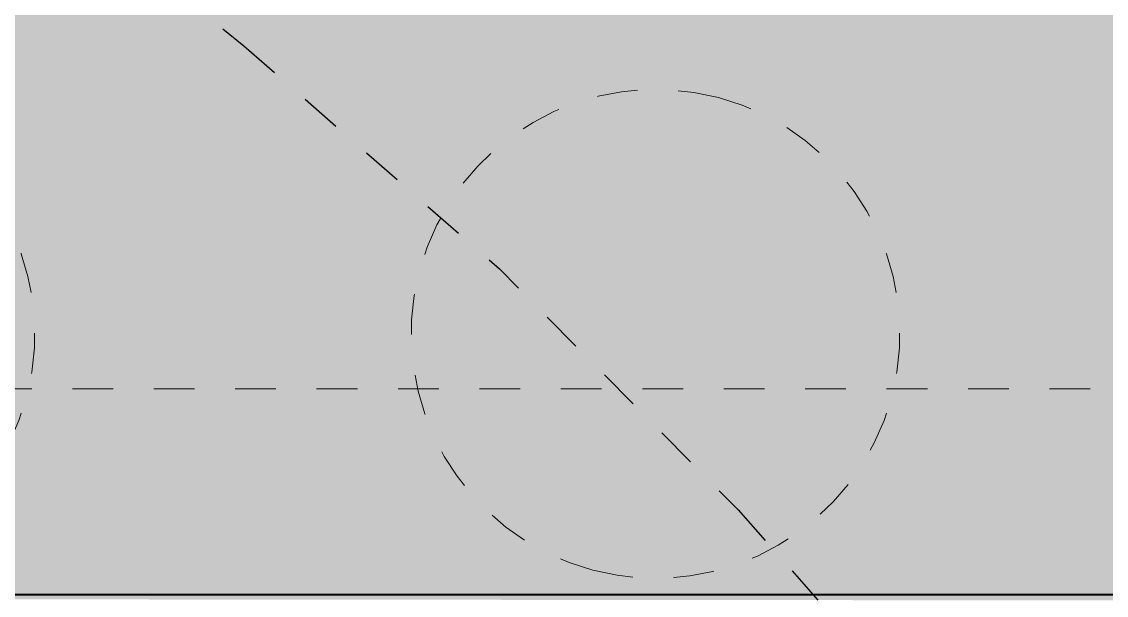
# Model space of a CAD drawing. Header units: metres. Extents: x -354 to -91, y 3 to 562.
# Drawn here: x -252.4 to -249.736, y 544.612 to 546.02 of the extents above; entities that cross this region are included whole.
import ezdxf

# ---------------------------------------------------------------- set-up
doc = ezdxf.new("R2010")
doc.units = ezdxf.units.M
for name, pattern in [('IMPORT-LNMK-LineTurn _3_', [0.0012, 0.0006, -0.0006]), ('JacobsDash', [0.0045, 0.003, -0.0015]), ('JacobsGridLine', [0.0145, 0.01, -0.001, 0.0025, -0.001])]:
    doc.linetypes.add(name, pattern=pattern)
for name, color, linetype, lineweight in [('S-BEAM', 7, 'Continuous', 40), ('S-FNDN-HDLN', 7, 'JacobsDash', 15), ('S-GRID', 7, 'Continuous', 9)]:
    doc.layers.add(name, color=color, linetype=linetype, lineweight=lineweight)

# ---------------------------------------------------------------- blocks, each defined once
blk = doc.blocks.new('T2DPAA-T2D-C3S-RW-M2D-100010_dwg-40802999-DRG-2873034 - CONSTRUCTION SEQUENCE STAGE A8')
at = {"color": 254, "linetype": 'IMPORT-LNMK-LineTurn _3_', "lineweight": 25, "true_color": 0xd0d0d0}
blk.add_line((54.0071, -604.9682), (53.8433, -605.2141), dxfattribs=at)
at = {"color": 254, "linetype": 'IMPORT-LNMK-LineTurn _3_', "lineweight": 25, "true_color": 0xd0d0d0, "flags": 128}
for points in [[(55.6644, -600.5704), (55.5634, -601.1276), (55.3653, -601.9369), (55.1091, -602.7296), (54.8767, -603.3179), (54.7962, -603.5018)], [(54.7962, -603.5018), (54.4282, -604.2493), (54.0071, -604.9682)]]:
    blk.add_lwpolyline(points, dxfattribs=at)
blk = doc.blocks.new('T2DPAA-T2D-PWC-RW-M2D-100010_RoadDesign_rvt-1-DRG-2873034 - CONSTRUCTION SEQUENCE STAGE A8')
at = {"color": 254, "lineweight": 25, "true_color": 0xd0d0d0, "rotation": 75.11694444444437}
blk.add_blockref('T2DPAA-T2D-C3S-RW-M2D-100010_dwg-40802999-DRG-2873034 - CONSTRUCTION SEQUENCE STAGE A8', (-1722.337, 648.0105), dxfattribs=at)

msp = doc.modelspace()

# ---------------------------------------------------------------- hatches: boundary and pattern name
at = {"layer": 'S-BEAM', "true_color": 0xc0c0c0}
h = msp.add_hatch(color=9, dxfattribs=at)
h.paths.add_polyline_path([(-262.595, 544.6136), (-257.3212, 544.6136), (-257.0704, 546.0536), (-262.67, 546.0536), (-262.67, 544.6136)])
h.paths.add_polyline_path([(-256.7579, 544.6136), (-249.4714, 544.6136), (-249.4714, 546.0536), (-256.5885, 546.0536), (-256.5094, 546.0398), (-256.7496, 544.6611)])
at = {"layer": 'S-BEAM', "lineweight": 5, "true_color": 0xc0c0c0}
h = msp.add_hatch(color=9, dxfattribs=at)
h.paths.add_polyline_path([(-262.6276, 544.4231), (-262.5948, 544.6116), (-257.3225, 544.6066), (-257.3212, 544.6136), (-262.67, 544.6116), (-262.67, 544.4233)])
h.paths.add_polyline_path([(-249.4714, 544.5991), (-249.4724, 544.6136), (-256.7582, 544.6116), (-256.7592, 544.606), (-249.4714, 544.5991)])

# ---------------------------------------------------------------- linework, layer by layer
at = {"layer": 'S-BEAM'}
msp.add_line((-256.7579, 544.6136), (-249.4714, 544.6136), dxfattribs=at)
at = {"layer": 'S-FNDN-HDLN'}
for centre, start, end in [((-250.8431, 545.2536), 75.1169, 255.1169), ((-252.9681, 545.2536), 255.1169, 75.1169), ((-250.8431, 545.2536), 255.1169, 75.1169)]:
    msp.add_arc(centre, 0.6, start, end, dxfattribs=at)
at = {"layer": 'S-GRID', "linetype": 'JacobsGridLine', "lineweight": 18}
msp.add_line((-262.6756, 545.1185), (-231.0401, 545.1185), dxfattribs=at)

# ---------------------------------------------------------------- block references
at = {"lineweight": 5}
msp.add_blockref('T2DPAA-T2D-PWC-RW-M2D-100010_RoadDesign_rvt-1-DRG-2873034 - CONSTRUCTION SEQUENCE STAGE A8', (873.1524, 0), dxfattribs=at)

doc.saveas('drawing.dxf')
